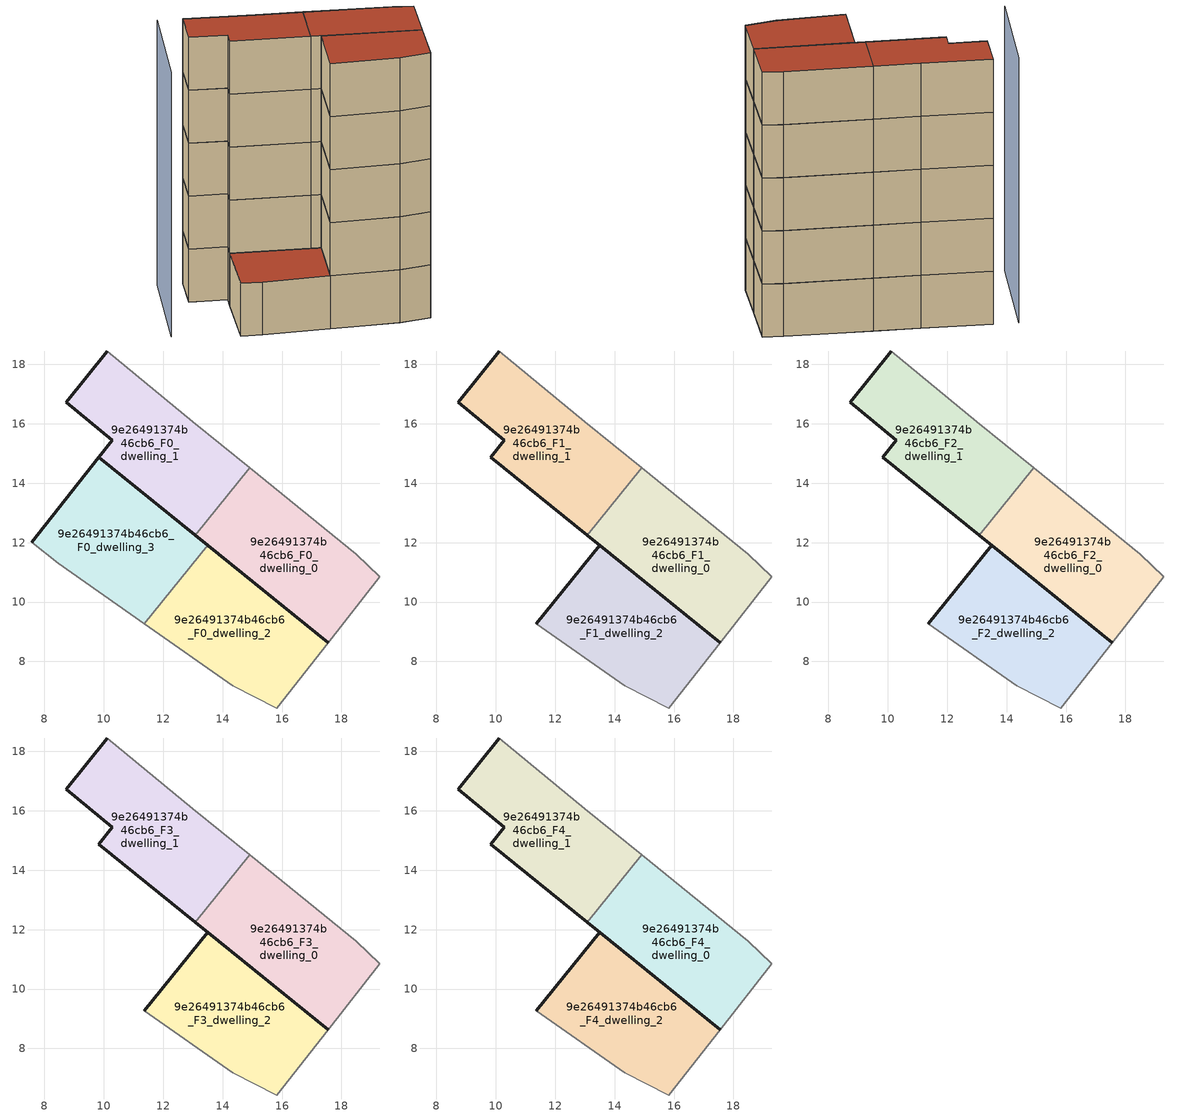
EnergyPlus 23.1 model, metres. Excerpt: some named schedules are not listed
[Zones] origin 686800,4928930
9e26491374b46cb6_F0_dwelling_0
 floor ground (EU_floor_Construction): 17.55,8.64 19.29,10.86 18.5,11.61 14.91,14.52 13.07,12.25 z0
 wall outside (EU_wall_Construction): 17.55,8.64 13.07,12.25 z0:3
 wall adiabatic (EU_wall_Construction): 14.91,14.52 18.5,11.61 19.29,10.86 17.55,8.64 z0:3
 wall to 9e26491374b46cb6_F0_dwelling_1 (EU_wall_Construction): 13.07,12.25 14.9,14.52 z0:3
9e26491374b46cb6_F0_dwelling_1
 floor ground (EU_floor_Construction): 13.07,12.25 14.91,14.52 12.99,16.06 10.12,18.45 8.74,16.72 10.28,15.45 9.82,14.88 z0
 wall outside (EU_wall_Construction): 13.07,12.25 9.82,14.88 10.28,15.45 8.74,16.72 10.12,18.45 z0:3
 wall adiabatic (EU_wall_Construction): 10.12,18.45 12.99,16.06 14.91,14.52 z0:3
9e26491374b46cb6_F0_dwelling_2
 floor ground (EU_floor_Construction): 15.82,6.43 17.55,8.64 13.5,11.91 11.36,9.27 14.34,7.18 z0
 wall outside (EU_wall_Construction): 13.5,11.91 17.55,8.64 z0:3
 wall adiabatic (EU_wall_Construction): 17.55,8.64 15.82,6.43 14.34,7.18 11.36,9.27 z0:3
 wall to 9e26491374b46cb6_F0_dwelling_3 (EU_wall_Construction): 11.36,9.27 13.5,11.91 z0:3
9e26491374b46cb6_F0_dwelling_3
 floor ground (EU_floor_Construction): 11.36,9.27 13.5,11.91 9.82,14.88 7.57,12.01 8.47,11.3 z0
 wall outside (EU_wall_Construction): 7.57,12.01 9.82,14.88 13.5,11.91 z0:3
 wall adiabatic (EU_wall_Construction): 11.36,9.27 8.47,11.3 7.57,12.01 z0:3
 roof outside (EU_roof_Construction): 13.5,11.91 11.36,9.27 8.47,11.3 7.57,12.01 9.82,14.88 z3
9e26491374b46cb6_F1_dwelling_0
 floor to 9e26491374b46cb6_F0_dwelling_0 (EU_floor_Construction): 17.55,8.64 19.29,10.86 18.5,11.61 14.9,14.52 13.07,12.25 z3
 wall outside (EU_wall_Construction): 17.55,8.64 13.07,12.25 z3:6
 wall adiabatic (EU_wall_Construction): 14.91,14.52 18.5,11.61 19.29,10.86 17.55,8.64 z3:6
 wall to 9e26491374b46cb6_F1_dwelling_1 (EU_wall_Construction): 13.07,12.25 14.9,14.52 z3:6
9e26491374b46cb6_F1_dwelling_1
 floor to 9e26491374b46cb6_F0_dwelling_1 (EU_floor_Construction): 13.07,12.25 14.9,14.52 12.99,16.06 10.12,18.45 8.74,16.72 10.28,15.45 9.82,14.88 z3
 wall outside (EU_wall_Construction): 13.07,12.25 9.82,14.88 10.28,15.45 8.74,16.72 10.12,18.45 z3:6
 wall adiabatic (EU_wall_Construction): 10.12,18.45 12.99,16.06 14.91,14.52 z3:6
9e26491374b46cb6_F1_dwelling_2
 floor to 9e26491374b46cb6_F0_dwelling_2 (EU_floor_Construction): 15.82,6.43 17.55,8.64 13.5,11.91 11.36,9.27 14.34,7.18 z3
 wall outside (EU_wall_Construction): 11.36,9.27 13.5,11.91 17.55,8.64 z3:6
 wall adiabatic (EU_wall_Construction): 17.55,8.64 15.82,6.43 14.34,7.18 11.36,9.27 z3:6
9e26491374b46cb6_F2_dwelling_0
 floor to 9e26491374b46cb6_F1_dwelling_0 (EU_floor_Construction): 17.55,8.64 19.29,10.86 18.5,11.61 14.9,14.52 13.07,12.25 z6
 wall outside (EU_wall_Construction): 17.55,8.64 13.07,12.25 z6:9
 wall adiabatic (EU_wall_Construction): 14.91,14.52 18.5,11.61 19.29,10.86 17.55,8.64 z6:9
 wall to 9e26491374b46cb6_F2_dwelling_1 (EU_wall_Construction): 13.07,12.25 14.9,14.52 z6:9
9e26491374b46cb6_F2_dwelling_1
 floor to 9e26491374b46cb6_F1_dwelling_1 (EU_floor_Construction): 13.07,12.25 14.9,14.52 12.99,16.06 10.12,18.45 8.74,16.72 10.28,15.45 9.82,14.88 z6
 wall outside (EU_wall_Construction): 13.07,12.25 9.82,14.88 10.28,15.45 8.74,16.72 10.12,18.45 z6:9
 wall adiabatic (EU_wall_Construction): 10.12,18.45 12.99,16.06 14.91,14.52 z6:9
9e26491374b46cb6_F2_dwelling_2
 floor to 9e26491374b46cb6_F1_dwelling_2 (EU_floor_Construction): 15.82,6.43 17.55,8.64 13.5,11.91 11.36,9.27 14.34,7.18 z6
 wall outside (EU_wall_Construction): 11.36,9.27 13.5,11.91 17.55,8.64 z6:9
 wall adiabatic (EU_wall_Construction): 17.55,8.64 15.82,6.43 14.34,7.18 11.36,9.27 z6:9
9e26491374b46cb6_F3_dwelling_0
 floor to 9e26491374b46cb6_F2_dwelling_0 (EU_floor_Construction): 17.55,8.64 19.29,10.86 18.5,11.61 14.9,14.52 13.07,12.25 z9
 wall outside (EU_wall_Construction): 17.55,8.64 13.07,12.25 z9:12
 wall adiabatic (EU_wall_Construction): 14.91,14.52 18.5,11.61 19.29,10.86 17.55,8.64 z9:12
 wall to 9e26491374b46cb6_F3_dwelling_1 (EU_wall_Construction): 13.07,12.25 14.9,14.52 z9:12
9e26491374b46cb6_F3_dwelling_1
 floor to 9e26491374b46cb6_F2_dwelling_1 (EU_floor_Construction): 13.07,12.25 14.9,14.52 12.99,16.06 10.12,18.45 8.74,16.72 10.28,15.45 9.82,14.88 z9
 wall outside (EU_wall_Construction): 13.07,12.25 9.82,14.88 10.28,15.45 8.74,16.72 10.12,18.45 z9:12
 wall adiabatic (EU_wall_Construction): 10.12,18.45 12.99,16.06 14.91,14.52 z9:12
9e26491374b46cb6_F3_dwelling_2
 floor to 9e26491374b46cb6_F2_dwelling_2 (EU_floor_Construction): 15.82,6.43 17.55,8.64 13.5,11.91 11.36,9.27 14.34,7.18 z9
 wall outside (EU_wall_Construction): 11.36,9.27 13.5,11.91 17.55,8.64 z9:12
 wall adiabatic (EU_wall_Construction): 17.55,8.64 15.82,6.43 14.34,7.18 11.36,9.27 z9:12
9e26491374b46cb6_F4_dwelling_0
 floor to 9e26491374b46cb6_F3_dwelling_0 (EU_floor_Construction): 17.55,8.64 19.29,10.86 18.5,11.61 14.9,14.52 13.07,12.25 z12
 wall outside (EU_wall_Construction): 17.55,8.64 13.07,12.25 z12:15
 wall adiabatic (EU_wall_Construction): 14.91,14.52 18.5,11.61 19.29,10.86 17.55,8.64 z12:15
 wall to 9e26491374b46cb6_F4_dwelling_1 (EU_wall_Construction): 13.07,12.25 14.9,14.52 z12:15
 roof outside (EU_roof_Construction): 18.5,11.61 19.29,10.86 17.55,8.64 13.07,12.25 14.91,14.52 z15
9e26491374b46cb6_F4_dwelling_1
 floor to 9e26491374b46cb6_F3_dwelling_1 (EU_floor_Construction): 13.07,12.25 14.9,14.52 12.99,16.06 10.12,18.45 8.74,16.72 10.28,15.45 9.82,14.88 z12
 wall outside (EU_wall_Construction): 13.07,12.25 9.82,14.88 10.28,15.45 8.74,16.72 10.12,18.45 z12:15
 wall adiabatic (EU_wall_Construction): 10.12,18.45 12.99,16.06 14.91,14.52 z12:15
 roof outside (EU_roof_Construction): 12.99,16.06 14.91,14.52 13.07,12.25 9.82,14.88 10.28,15.45 8.74,16.72 10.12,18.45 z15
9e26491374b46cb6_F4_dwelling_2
 floor to 9e26491374b46cb6_F3_dwelling_2 (EU_floor_Construction): 15.82,6.43 17.55,8.64 13.5,11.91 11.36,9.27 14.34,7.18 z12
 wall outside (EU_wall_Construction): 11.36,9.27 13.5,11.91 17.55,8.64 z12:15
 wall adiabatic (EU_wall_Construction): 17.55,8.64 15.82,6.43 14.34,7.18 11.36,9.27 z12:15
 roof outside (EU_roof_Construction): 17.55,8.64 15.82,6.43 14.34,7.18 11.36,9.27 13.5,11.91 z15
shading: 9.11,19.26 5.1,14.56 z0:15
[Building]
EU S2 Campaign: North Axis=0; Terrain=City; Solar Distribution=FullExterior
[Site:Location]
Bologna: Latitude=44.5; Longitude=11.25; Time Zone=1; Elevation=37
[SizingPeriod:WeatherFileDays]
AnnualSizingPeriod: Begin Month=1; Begin Day of Month=1; End Month=12; End Day of Month=31; Day of Week for Start Day=Monday; Use Weather File Daylight Saving Period=No; Use Weather File Rain and Snow Indicators=No
[MATERIAL]
EU_InternalMass_Material: Roughness=MediumRough; Thickness=0.1; Conductivity=1; Density=1800; Specific Heat=900; Thermal Absorptance=0.9; Solar Absorptance=0.7; Visible Absorptance=0.7
[MATERIAL:NOMASS] Roughness=MediumRough; Thermal Absorptance=0.9; Solar Absorptance=0.7; Visible Absorptance=0.7
Name | Thermal Resistance
EU_wall_NoMass | 0.905828
EU_roof_NoMass | 0.37593
EU_floor_NoMass | 0.67114
[CONSTRUCTION]
EU_wall_Construction: EU_wall_NoMass
EU_roof_Construction: EU_roof_NoMass
EU_floor_Construction: EU_floor_NoMass
EU_InternalMass_Construction: EU_InternalMass_Material
[ZONE] Type=1; Multiplier=1; Ceiling Height=autocalculate; Floor Area=autocalculate; Part of Total Floor Area=Yes
Name | Volume
9e26491374b46cb6_F0_dwelling_0 | 49.9167
9e26491374b46cb6_F1_dwelling_0; 9e26491374b46cb6_F2_dwelling_0; 9e26491374b46cb6_F3_dwelling_0; 9e26491374b46cb6_F4_dwelling_0; 9e26491374b46cb6_F1_dwelling_1; 9e26491374b46cb6_F2_dwelling_1; 9e26491374b46cb6_F3_dwelling_1; 9e26491374b46cb6_F4_dwelling_1 | 49.9182
9e26491374b46cb6_F0_dwelling_1 | 49.9175
9e26491374b46cb6_F0_dwelling_2 | 49.9277
9e26491374b46cb6_F1_dwelling_2; 9e26491374b46cb6_F2_dwelling_2; 9e26491374b46cb6_F3_dwelling_2; 9e26491374b46cb6_F4_dwelling_2 | 49.927
9e26491374b46cb6_F0_dwelling_3 | 49.9204
[INTERNALMASS] Construction=EU_InternalMass_Construction
Name | Zone or ZoneList | Surface Area
9e26491374b46cb6_F0_dwelling_0_EU_InternalMass | 9e26491374b46cb6_F0_dwelling_0 | 16.6397
9e26491374b46cb6_F0_dwelling_1_EU_InternalMass | 9e26491374b46cb6_F0_dwelling_1 | 16.6397
9e26491374b46cb6_F0_dwelling_2_EU_InternalMass | 9e26491374b46cb6_F0_dwelling_2 | 16.6417
9e26491374b46cb6_F0_dwelling_3_EU_InternalMass | 9e26491374b46cb6_F0_dwelling_3 | 16.6395
9e26491374b46cb6_F1_dwelling_0_EU_InternalMass | 9e26491374b46cb6_F1_dwelling_0 | 22.1874
9e26491374b46cb6_F1_dwelling_1_EU_InternalMass | 9e26491374b46cb6_F1_dwelling_1 | 22.1884
9e26491374b46cb6_F1_dwelling_2_EU_InternalMass | 9e26491374b46cb6_F1_dwelling_2 | 22.1877
9e26491374b46cb6_F2_dwelling_0_EU_InternalMass | 9e26491374b46cb6_F2_dwelling_0 | 22.1874
9e26491374b46cb6_F2_dwelling_1_EU_InternalMass | 9e26491374b46cb6_F2_dwelling_1 | 22.1884
9e26491374b46cb6_F2_dwelling_2_EU_InternalMass | 9e26491374b46cb6_F2_dwelling_2 | 22.1877
9e26491374b46cb6_F3_dwelling_0_EU_InternalMass | 9e26491374b46cb6_F3_dwelling_0 | 22.1874
9e26491374b46cb6_F3_dwelling_1_EU_InternalMass | 9e26491374b46cb6_F3_dwelling_1 | 22.1884
9e26491374b46cb6_F3_dwelling_2_EU_InternalMass | 9e26491374b46cb6_F3_dwelling_2 | 22.1877
9e26491374b46cb6_F4_dwelling_0_EU_InternalMass | 9e26491374b46cb6_F4_dwelling_0 | 22.1874
9e26491374b46cb6_F4_dwelling_1_EU_InternalMass | 9e26491374b46cb6_F4_dwelling_1 | 22.1884
9e26491374b46cb6_F4_dwelling_2_EU_InternalMass | 9e26491374b46cb6_F4_dwelling_2 | 22.1877
[OTHEREQUIPMENT] Fuel Type=Electricity; Design Level Calculation Method=Watts/Area; Power per Zone Floor Area=1; Fraction Latent=0; Fraction Radiant=0; Fraction Lost=0; Carbon Dioxide Generation Rate=0; EndUse Subcategory=EU_Step8_InternalGains
Name | Zone or ZoneList or Space or SpaceList | Schedule
EU_Step8_InternalGain_9e26491374b46cb6_F0_dwelling_0_f000 | 9e26491374b46cb6_F0_dwelling_0 | EU_Step8_GainSchedule_9e26491374b46cb6_F0_dwelling_0_f000
EU_Step8_InternalGain_9e26491374b46cb6_F0_dwelling_1_f000 | 9e26491374b46cb6_F0_dwelling_1 | EU_Step8_GainSchedule_9e26491374b46cb6_F0_dwelling_1_f000
EU_Step8_InternalGain_9e26491374b46cb6_F0_dwelling_2_f000 | 9e26491374b46cb6_F0_dwelling_2 | EU_Step8_GainSchedule_9e26491374b46cb6_F0_dwelling_2_f000
EU_Step8_InternalGain_9e26491374b46cb6_F0_dwelling_3_f000 | 9e26491374b46cb6_F0_dwelling_3 | EU_Step8_GainSchedule_9e26491374b46cb6_F0_dwelling_3_f000
EU_Step8_InternalGain_9e26491374b46cb6_F1_dwelling_0_f000 | 9e26491374b46cb6_F1_dwelling_0 | EU_Step8_GainSchedule_9e26491374b46cb6_F1_dwelling_0_f000
EU_Step8_InternalGain_9e26491374b46cb6_F1_dwelling_1_f000 | 9e26491374b46cb6_F1_dwelling_1 | EU_Step8_GainSchedule_9e26491374b46cb6_F1_dwelling_1_f000
EU_Step8_InternalGain_9e26491374b46cb6_F1_dwelling_2_f000 | 9e26491374b46cb6_F1_dwelling_2 | EU_Step8_GainSchedule_9e26491374b46cb6_F1_dwelling_2_f000
EU_Step8_InternalGain_9e26491374b46cb6_F2_dwelling_0_f000 | 9e26491374b46cb6_F2_dwelling_0 | EU_Step8_GainSchedule_9e26491374b46cb6_F2_dwelling_0_f000
EU_Step8_InternalGain_9e26491374b46cb6_F2_dwelling_1_f000 | 9e26491374b46cb6_F2_dwelling_1 | EU_Step8_GainSchedule_9e26491374b46cb6_F2_dwelling_1_f000
EU_Step8_InternalGain_9e26491374b46cb6_F2_dwelling_2_f000 | 9e26491374b46cb6_F2_dwelling_2 | EU_Step8_GainSchedule_9e26491374b46cb6_F2_dwelling_2_f000
EU_Step8_InternalGain_9e26491374b46cb6_F3_dwelling_0_f000 | 9e26491374b46cb6_F3_dwelling_0 | EU_Step8_GainSchedule_9e26491374b46cb6_F3_dwelling_0_f000
EU_Step8_InternalGain_9e26491374b46cb6_F3_dwelling_1_f000 | 9e26491374b46cb6_F3_dwelling_1 | EU_Step8_GainSchedule_9e26491374b46cb6_F3_dwelling_1_f000
EU_Step8_InternalGain_9e26491374b46cb6_F3_dwelling_2_f000 | 9e26491374b46cb6_F3_dwelling_2 | EU_Step8_GainSchedule_9e26491374b46cb6_F3_dwelling_2_f000
EU_Step8_InternalGain_9e26491374b46cb6_F4_dwelling_0_f000 | 9e26491374b46cb6_F4_dwelling_0 | EU_Step8_GainSchedule_9e26491374b46cb6_F4_dwelling_0_f000
EU_Step8_InternalGain_9e26491374b46cb6_F4_dwelling_1_f000 | 9e26491374b46cb6_F4_dwelling_1 | EU_Step8_GainSchedule_9e26491374b46cb6_F4_dwelling_1_f000
EU_Step8_InternalGain_9e26491374b46cb6_F4_dwelling_2_f000 | 9e26491374b46cb6_F4_dwelling_2 | EU_Step8_GainSchedule_9e26491374b46cb6_F4_dwelling_2_f000
[ZONEVENTILATION:DESIGNFLOWRATE] Schedule=EU_AlwaysOn; Design Flow Rate Calculation Method=AirChanges/Hour; Air Changes per Hour=0.73129; Ventilation Type=Natural; Fan Pressure Rise=0; Fan Total Efficiency=1; Constant Term Coefficient=1; Temperature Term Coefficient=0; Velocity Term Coefficient=0; Velocity Squared Term Coefficient=0; Minimum Indoor Temperature=-100; Maximum Indoor Temperature=100; Delta Temperature=-100; Minimum Outdoor Temperature=-100; Maximum Outdoor Temperature=100; Maximum Wind Speed=40
Name | Zone or ZoneList or Space or SpaceList
EU_ConstantAir_9e26491374b46cb6_F0_dwelling_0 | 9e26491374b46cb6_F0_dwelling_0
EU_ConstantAir_9e26491374b46cb6_F0_dwelling_1 | 9e26491374b46cb6_F0_dwelling_1
EU_ConstantAir_9e26491374b46cb6_F0_dwelling_2 | 9e26491374b46cb6_F0_dwelling_2
EU_ConstantAir_9e26491374b46cb6_F0_dwelling_3 | 9e26491374b46cb6_F0_dwelling_3
EU_ConstantAir_9e26491374b46cb6_F1_dwelling_0 | 9e26491374b46cb6_F1_dwelling_0
EU_ConstantAir_9e26491374b46cb6_F1_dwelling_1 | 9e26491374b46cb6_F1_dwelling_1
EU_ConstantAir_9e26491374b46cb6_F1_dwelling_2 | 9e26491374b46cb6_F1_dwelling_2
EU_ConstantAir_9e26491374b46cb6_F2_dwelling_0 | 9e26491374b46cb6_F2_dwelling_0
EU_ConstantAir_9e26491374b46cb6_F2_dwelling_1 | 9e26491374b46cb6_F2_dwelling_1
EU_ConstantAir_9e26491374b46cb6_F2_dwelling_2 | 9e26491374b46cb6_F2_dwelling_2
EU_ConstantAir_9e26491374b46cb6_F3_dwelling_0 | 9e26491374b46cb6_F3_dwelling_0
EU_ConstantAir_9e26491374b46cb6_F3_dwelling_1 | 9e26491374b46cb6_F3_dwelling_1
EU_ConstantAir_9e26491374b46cb6_F3_dwelling_2 | 9e26491374b46cb6_F3_dwelling_2
EU_ConstantAir_9e26491374b46cb6_F4_dwelling_0 | 9e26491374b46cb6_F4_dwelling_0
EU_ConstantAir_9e26491374b46cb6_F4_dwelling_1 | 9e26491374b46cb6_F4_dwelling_1
EU_ConstantAir_9e26491374b46cb6_F4_dwelling_2 | 9e26491374b46cb6_F4_dwelling_2
[HVACTEMPLATE:THERMOSTAT] Constant Heating Setpoint=20; Constant Cooling Setpoint=50
EU_HeatOnly_9e26491374b46cb6_F0_dwelling_0; EU_HeatOnly_9e26491374b46cb6_F0_dwelling_1; EU_HeatOnly_9e26491374b46cb6_F0_dwelling_2; EU_HeatOnly_9e26491374b46cb6_F0_dwelling_3; EU_HeatOnly_9e26491374b46cb6_F1_dwelling_0; EU_HeatOnly_9e26491374b46cb6_F1_dwelling_1; EU_HeatOnly_9e26491374b46cb6_F1_dwelling_2; EU_HeatOnly_9e26491374b46cb6_F2_dwelling_0; EU_HeatOnly_9e26491374b46cb6_F2_dwelling_1; EU_HeatOnly_9e26491374b46cb6_F2_dwelling_2; EU_HeatOnly_9e26491374b46cb6_F3_dwelling_0; EU_HeatOnly_9e26491374b46cb6_F3_dwelling_1; EU_HeatOnly_9e26491374b46cb6_F3_dwelling_2; EU_HeatOnly_9e26491374b46cb6_F4_dwelling_0; EU_HeatOnly_9e26491374b46cb6_F4_dwelling_1; EU_HeatOnly_9e26491374b46cb6_F4_dwelling_2
[HVACTEMPLATE:ZONE:IDEALLOADSAIRSYSTEM] System Availability Schedule=EU_AlwaysOn; Maximum Heating Supply Air Temperature=50; Minimum Cooling Supply Air Temperature=13; Maximum Heating Supply Air Humidity Ratio=0.0156; Minimum Cooling Supply Air Humidity Ratio=0.0077; Heating Limit=NoLimit; Cooling Limit=NoLimit; Heating Availability Schedule=EU_AlwaysOn; Cooling Availability Schedule=EU_CoolingOff; Dehumidification Control Type=ConstantSensibleHeatRatio; Cooling Sensible Heat Ratio=0.7; Dehumidification Setpoint=60; Humidification Control Type=None; Humidification Setpoint=30; Outdoor Air Method=None; Outdoor Air Flow Rate per Person=0.00944; Outdoor Air Flow Rate per Zone Floor Area=0; Outdoor Air Flow Rate per Zone=0; Demand Controlled Ventilation Type=None; Outdoor Air Economizer Type=NoEconomizer; Heat Recovery Type=None; Sensible Heat Recovery Effectiveness=0.7; Latent Heat Recovery Effectiveness=0.65
Name | Template Thermostat
9e26491374b46cb6_F0_dwelling_0 | EU_HeatOnly_9e26491374b46cb6_F0_dwelling_0
9e26491374b46cb6_F0_dwelling_1 | EU_HeatOnly_9e26491374b46cb6_F0_dwelling_1
9e26491374b46cb6_F0_dwelling_2 | EU_HeatOnly_9e26491374b46cb6_F0_dwelling_2
9e26491374b46cb6_F0_dwelling_3 | EU_HeatOnly_9e26491374b46cb6_F0_dwelling_3
9e26491374b46cb6_F1_dwelling_0 | EU_HeatOnly_9e26491374b46cb6_F1_dwelling_0
9e26491374b46cb6_F1_dwelling_1 | EU_HeatOnly_9e26491374b46cb6_F1_dwelling_1
9e26491374b46cb6_F1_dwelling_2 | EU_HeatOnly_9e26491374b46cb6_F1_dwelling_2
9e26491374b46cb6_F2_dwelling_0 | EU_HeatOnly_9e26491374b46cb6_F2_dwelling_0
9e26491374b46cb6_F2_dwelling_1 | EU_HeatOnly_9e26491374b46cb6_F2_dwelling_1
9e26491374b46cb6_F2_dwelling_2 | EU_HeatOnly_9e26491374b46cb6_F2_dwelling_2
9e26491374b46cb6_F3_dwelling_0 | EU_HeatOnly_9e26491374b46cb6_F3_dwelling_0
9e26491374b46cb6_F3_dwelling_1 | EU_HeatOnly_9e26491374b46cb6_F3_dwelling_1
9e26491374b46cb6_F3_dwelling_2 | EU_HeatOnly_9e26491374b46cb6_F3_dwelling_2
9e26491374b46cb6_F4_dwelling_0 | EU_HeatOnly_9e26491374b46cb6_F4_dwelling_0
9e26491374b46cb6_F4_dwelling_1 | EU_HeatOnly_9e26491374b46cb6_F4_dwelling_1
9e26491374b46cb6_F4_dwelling_2 | EU_HeatOnly_9e26491374b46cb6_F4_dwelling_2
[SIZING:ZONE] Zone Cooling Design Supply Air Temperature Input Method=SupplyAirTemperature; Zone Cooling Design Supply Air Temperature=13; Zone Heating Design Supply Air Temperature Input Method=SupplyAirTemperature; Zone Heating Design Supply Air Temperature=50; Zone Cooling Design Supply Air Humidity Ratio=0.008; Zone Heating Design Supply Air Humidity Ratio=0.008; Cooling Design Air Flow Method=DesignDay; Cooling Design Air Flow Rate=0; Cooling Minimum Air Flow per Zone Floor Area=0.000762; Cooling Minimum Air Flow=0; Cooling Minimum Air Flow Fraction=0.2; Heating Design Air Flow Method=DesignDay; Heating Design Air Flow Rate=0; Heating Maximum Air Flow per Zone Floor Area=0.002032; Heating Maximum Air Flow=0.141576; Heating Maximum Air Flow Fraction=0.3; Account for Dedicated Outdoor Air System=No; Dedicated Outdoor Air System Control Strategy=NeutralSupplyAir; Dedicated Outdoor Air Low Setpoint Temperature for Design=autosize; Dedicated Outdoor Air High Setpoint Temperature for Design=autosize; Zone Load Sizing Method=Sensible Load Only No Latent Load; Zone Latent Cooling Design Supply Air Humidity Ratio Input Method=HumidityRatioDifference; Zone Cooling Design Supply Air Humidity Ratio Difference=0.005; Zone Latent Heating Design Supply Air Humidity Ratio Input Method=HumidityRatioDifference; Zone Humidification Design Supply Air Humidity Ratio Difference=0.005
9e26491374b46cb6_F0_dwelling_0; 9e26491374b46cb6_F0_dwelling_1; 9e26491374b46cb6_F0_dwelling_2; 9e26491374b46cb6_F0_dwelling_3; 9e26491374b46cb6_F1_dwelling_0; 9e26491374b46cb6_F1_dwelling_1; 9e26491374b46cb6_F1_dwelling_2; 9e26491374b46cb6_F2_dwelling_0; 9e26491374b46cb6_F2_dwelling_1; 9e26491374b46cb6_F2_dwelling_2
